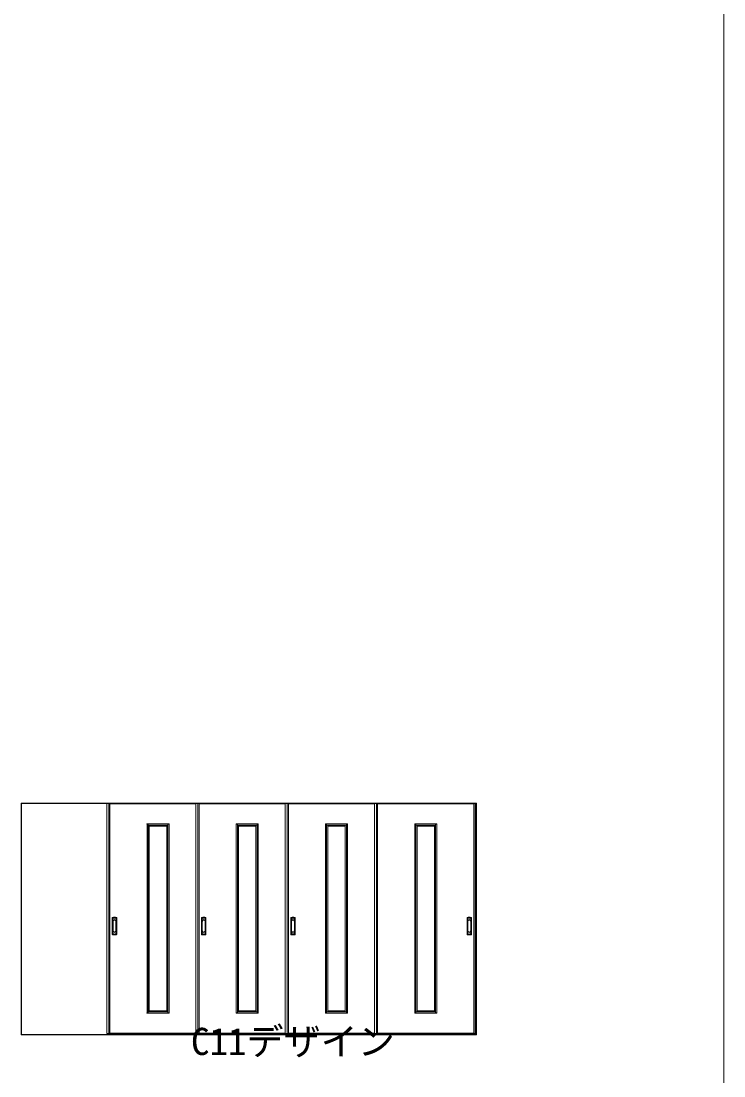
# Model space of a CAD drawing. Units: millimetres, scale not verified. Extents: x -2376 to -396, y -1680 to 1510.
# Drawn here: x -699.2 to -396, y -1337.1 to -882.4 of the extents above; entities that cross this region are included whole.
import ezdxf
from ezdxf.enums import TextEntityAlignment as Align

# ---------------------------------------------------------------- set-up
doc = ezdxf.new("R2010")
doc.units = ezdxf.units.MM
doc.header["$LTSCALE"] = 8
doc.layers.add('0-1_USER1', color=7, linetype='Continuous')
doc.layers.add('0-2_YKK_ZWAK', color=7, linetype='Continuous', lineweight=9)
doc.layers.add('0-5_YKK_A1', color=4, linetype='Continuous', lineweight=9)
doc.styles.add('ＭＳ ゴシック', font='')
doc.styles.get('ＭＳ ゴシック').set_extended_font_data('MS Gothic')

msp = doc.modelspace()

# ---------------------------------------------------------------- linework, layer by layer
at = {"layer": '0-2_YKK_ZWAK'}
msp.add_line((-396, 1440), (-396, -1680), dxfattribs=at)
at = {"layer": '0-5_YKK_A1'}
for p, q in [((-502.708, -1219.572), (-699.208, -1219.572)), ((-699.208, -1219.572), (-699.208, -1319.397)), ((-699.083, -1319.397), (-699.083, -1219.572)), ((-502.833, -1219.697), (-699.083, -1219.697)), ((-662.258, -1318.797), (-662.258, -1219.697)), ((-661.408, -1318.872), (-661.408, -1219.697)), ((-660.908, -1219.697), (-660.908, -1318.997)), ((-660.908, -1219.797), (-623.758, -1219.797)), ((-623.758, -1318.797), (-623.758, -1219.697)), ((-622.908, -1318.872), (-622.908, -1219.697)), ((-622.408, -1219.697), (-622.408, -1318.997)), ((-622.408, -1219.797), (-585.258, -1219.797)), ((-585.258, -1318.797), (-585.258, -1219.697)), ((-584.408, -1318.872), (-584.408, -1219.697)), ((-583.908, -1219.697), (-583.908, -1318.997)), ((-583.908, -1219.797), (-546.758, -1219.797)), ((-546.758, -1318.797), (-546.758, -1219.697)), ((-545.908, -1318.872), (-545.908, -1219.697)), ((-545.408, -1219.697), (-545.408, -1318.997)), ((-545.408, -1219.797), (-503.858, -1219.797)), ((-503.858, -1219.697), (-503.858, -1318.997)), ((-503.358, -1318.872), (-503.358, -1219.697)), ((-502.833, -1319.397), (-502.833, -1219.572)), ((-502.708, -1219.572), (-502.708, -1319.397)), ((-644.908, -1228.597), (-644.908, -1228.487)), ((-644.383, -1228.597), (-644.908, -1228.597)), ((-644.893, -1228.472), (-644.398, -1228.472)), ((-644.883, -1309.897), (-644.883, -1228.597)), ((-644.383, -1310.007), (-644.383, -1228.487)), ((-644.383, -1228.497), (-635.883, -1228.497)), ((-644.383, -1228.997), (-635.883, -1228.997)), ((-643.883, -1309.497), (-643.883, -1228.997)), ((-643.883, -1229.497), (-636.383, -1229.497)), ((-636.383, -1309.497), (-636.383, -1228.997)), ((-635.883, -1310.007), (-635.883, -1228.487)), ((-635.883, -1228.597), (-635.358, -1228.597)), ((-635.373, -1228.472), (-635.868, -1228.472)), ((-635.383, -1309.897), (-635.383, -1228.597)), ((-635.358, -1228.597), (-635.358, -1228.487)), ((-606.408, -1228.597), (-606.408, -1228.487)), ((-605.883, -1228.597), (-606.408, -1228.597)), ((-606.393, -1228.472), (-605.898, -1228.472)), ((-606.383, -1309.897), (-606.383, -1228.597)), ((-605.883, -1310.007), (-605.883, -1228.487)), ((-605.883, -1228.497), (-597.383, -1228.497)), ((-605.883, -1228.997), (-597.383, -1228.997)), ((-605.383, -1309.497), (-605.383, -1228.997)), ((-605.383, -1229.497), (-597.883, -1229.497)), ((-597.883, -1309.497), (-597.883, -1228.997)), ((-597.383, -1310.007), (-597.383, -1228.487)), ((-597.383, -1228.597), (-596.858, -1228.597)), ((-596.873, -1228.472), (-597.368, -1228.472)), ((-596.883, -1309.897), (-596.883, -1228.597)), ((-596.858, -1228.597), (-596.858, -1228.487)), ((-567.908, -1228.597), (-567.908, -1228.487)), ((-567.383, -1228.597), (-567.908, -1228.597)), ((-567.893, -1228.472), (-567.398, -1228.472)), ((-567.883, -1309.897), (-567.883, -1228.597)), ((-567.383, -1310.007), (-567.383, -1228.487)), ((-567.383, -1228.497), (-558.883, -1228.497)), ((-567.383, -1228.997), (-558.883, -1228.997)), ((-566.883, -1309.497), (-566.883, -1228.997)), ((-566.883, -1229.497), (-559.383, -1229.497)), ((-559.383, -1309.497), (-559.383, -1228.997)), ((-558.883, -1310.007), (-558.883, -1228.487)), ((-558.883, -1228.597), (-558.358, -1228.597)), ((-558.373, -1228.472), (-558.868, -1228.472)), ((-558.383, -1309.897), (-558.383, -1228.597)), ((-558.358, -1228.597), (-558.358, -1228.487)), ((-529.408, -1228.597), (-529.408, -1228.487)), ((-528.883, -1228.597), (-529.408, -1228.597)), ((-529.393, -1228.472), (-528.898, -1228.472)), ((-529.383, -1309.897), (-529.383, -1228.597)), ((-528.883, -1310.007), (-528.883, -1228.487)), ((-528.883, -1228.497), (-520.383, -1228.497)), ((-528.883, -1228.997), (-520.383, -1228.997)), ((-528.383, -1309.497), (-528.383, -1228.997)), ((-528.383, -1229.497), (-520.883, -1229.497)), ((-520.883, -1309.497), (-520.883, -1228.997)), ((-520.383, -1310.007), (-520.383, -1228.487)), ((-520.383, -1228.597), (-519.858, -1228.597)), ((-519.873, -1228.472), (-520.368, -1228.472)), ((-519.883, -1309.897), (-519.883, -1228.597)), ((-519.858, -1228.597), (-519.858, -1228.487)), ((-659.883, -1276.059), (-659.883, -1268.935)), ((-659.783, -1268.935), (-659.783, -1276.059)), ((-659.708, -1275.147), (-659.708, -1269.847)), ((-659.553, -1274.68), (-659.553, -1270.315)), ((-659.532, -1274.435), (-659.532, -1270.56)), ((-658.284, -1270.56), (-658.284, -1274.435)), ((-658.263, -1270.315), (-658.263, -1274.68)), ((-658.108, -1275.147), (-658.108, -1269.847)), ((-658.033, -1268.935), (-658.033, -1276.059)), ((-657.933, -1268.935), (-657.933, -1276.059)), ((-621.383, -1276.059), (-621.383, -1268.935)), ((-621.283, -1268.935), (-621.283, -1276.059)), ((-621.208, -1275.147), (-621.208, -1269.847)), ((-621.053, -1274.68), (-621.053, -1270.315)), ((-621.032, -1274.435), (-621.032, -1270.56)), ((-619.784, -1270.56), (-619.784, -1274.435)), ((-619.763, -1270.315), (-619.763, -1274.68)), ((-619.608, -1275.147), (-619.608, -1269.847)), ((-619.533, -1268.935), (-619.533, -1276.059)), ((-619.433, -1268.935), (-619.433, -1276.059)), ((-582.883, -1276.059), (-582.883, -1268.935)), ((-582.783, -1268.935), (-582.783, -1276.059)), ((-582.708, -1275.147), (-582.708, -1269.847)), ((-582.553, -1274.68), (-582.553, -1270.315)), ((-582.532, -1274.435), (-582.532, -1270.56)), ((-581.284, -1270.56), (-581.284, -1274.435)), ((-581.263, -1270.315), (-581.263, -1274.68)), ((-581.108, -1275.147), (-581.108, -1269.847)), ((-581.033, -1268.935), (-581.033, -1276.059)), ((-580.933, -1268.935), (-580.933, -1276.059)), ((-506.833, -1276.059), (-506.833, -1268.935)), ((-506.733, -1268.935), (-506.733, -1276.059)), ((-506.658, -1275.147), (-506.658, -1269.847)), ((-506.503, -1274.68), (-506.503, -1270.315)), ((-506.482, -1274.435), (-506.482, -1270.56)), ((-505.234, -1270.56), (-505.234, -1274.435)), ((-505.213, -1270.315), (-505.213, -1274.68)), ((-505.058, -1275.147), (-505.058, -1269.847)), ((-504.983, -1268.935), (-504.983, -1276.059)), ((-504.883, -1268.935), (-504.883, -1276.059)), ((-644.383, -1309.497), (-635.883, -1309.497)), ((-643.883, -1308.997), (-636.383, -1308.997)), ((-605.883, -1309.497), (-597.383, -1309.497)), ((-605.383, -1308.997), (-597.883, -1308.997)), ((-567.383, -1309.497), (-558.883, -1309.497)), ((-566.883, -1308.997), (-559.383, -1308.997)), ((-528.883, -1309.497), (-520.383, -1309.497)), ((-528.383, -1308.997), (-520.883, -1308.997)), ((-644.908, -1309.897), (-644.908, -1310.007)), ((-644.383, -1309.897), (-644.908, -1309.897)), ((-644.893, -1310.022), (-644.398, -1310.022)), ((-644.383, -1309.997), (-635.883, -1309.997)), ((-635.883, -1309.897), (-635.358, -1309.897)), ((-635.373, -1310.022), (-635.868, -1310.022)), ((-635.358, -1309.897), (-635.358, -1310.007)), ((-606.408, -1309.897), (-606.408, -1310.007)), ((-605.883, -1309.897), (-606.408, -1309.897)), ((-606.393, -1310.022), (-605.898, -1310.022)), ((-605.883, -1309.997), (-597.383, -1309.997)), ((-597.383, -1309.897), (-596.858, -1309.897)), ((-596.873, -1310.022), (-597.368, -1310.022)), ((-596.858, -1309.897), (-596.858, -1310.007)), ((-567.908, -1309.897), (-567.908, -1310.007)), ((-567.383, -1309.897), (-567.908, -1309.897)), ((-567.893, -1310.022), (-567.398, -1310.022)), ((-567.383, -1309.997), (-558.883, -1309.997)), ((-558.883, -1309.897), (-558.358, -1309.897)), ((-558.373, -1310.022), (-558.868, -1310.022)), ((-558.358, -1309.897), (-558.358, -1310.007)), ((-529.408, -1309.897), (-529.408, -1310.007)), ((-528.883, -1309.897), (-529.408, -1309.897)), ((-529.393, -1310.022), (-528.898, -1310.022)), ((-528.883, -1309.997), (-520.383, -1309.997)), ((-520.383, -1309.897), (-519.858, -1309.897)), ((-519.873, -1310.022), (-520.368, -1310.022)), ((-519.858, -1309.897), (-519.858, -1310.007)), ((-502.708, -1319.397), (-699.208, -1319.397)), ((-502.833, -1319.197), (-699.083, -1319.197)), ((-661.408, -1318.797), (-662.258, -1318.797)), ((-661.408, -1318.797), (-660.908, -1318.797)), ((-622.783, -1318.997), (-661.283, -1318.997)), ((-623.758, -1318.697), (-660.908, -1318.697)), ((-622.908, -1318.797), (-623.758, -1318.797)), ((-622.908, -1318.797), (-622.408, -1318.797)), ((-584.283, -1318.997), (-622.783, -1318.997)), ((-585.258, -1318.697), (-622.408, -1318.697)), ((-584.408, -1318.797), (-585.258, -1318.797)), ((-584.408, -1318.797), (-583.908, -1318.797)), ((-545.783, -1318.997), (-584.283, -1318.997)), ((-546.758, -1318.697), (-583.908, -1318.697)), ((-583.608, -1319.397), (-583.483, -1319.397)), ((-545.908, -1318.797), (-546.758, -1318.797)), ((-545.908, -1318.797), (-545.408, -1318.797)), ((-503.483, -1318.997), (-545.783, -1318.997)), ((-503.858, -1318.697), (-545.408, -1318.697)), ((-503.358, -1318.797), (-503.858, -1318.797)), ((-503.358, -1318.797), (-502.833, -1318.797))]:
    msp.add_line(p, q, dxfattribs=at)
for points in [[(-659.532, -1270.56), (-659.531, -1270.513), (-659.529, -1270.466), (-659.511, -1270.371), (-659.479, -1270.28), (-659.385, -1270.13), (-659.253, -1270.014), (-659.093, -1269.938), (-658.918, -1269.911), (-658.743, -1269.933), (-658.581, -1270.002), (-658.445, -1270.114), (-658.369, -1270.218), (-658.33, -1270.296), (-658.303, -1270.378), (-658.289, -1270.464), (-658.284, -1270.544), (-658.284, -1270.559)], [(-621.032, -1270.56), (-621.031, -1270.513), (-621.029, -1270.466), (-621.011, -1270.371), (-620.979, -1270.28), (-620.885, -1270.13), (-620.753, -1270.014), (-620.593, -1269.938), (-620.419, -1269.911), (-620.243, -1269.933), (-620.081, -1270.002), (-619.945, -1270.114), (-619.868, -1270.218), (-619.83, -1270.296), (-619.803, -1270.378), (-619.789, -1270.464), (-619.784, -1270.544), (-619.784, -1270.559)], [(-582.532, -1270.56), (-582.531, -1270.513), (-582.528, -1270.466), (-582.511, -1270.371), (-582.479, -1270.28), (-582.385, -1270.13), (-582.253, -1270.014), (-582.093, -1269.938), (-581.919, -1269.911), (-581.743, -1269.933), (-581.581, -1270.002), (-581.445, -1270.114), (-581.368, -1270.218), (-581.33, -1270.296), (-581.303, -1270.378), (-581.289, -1270.464), (-581.284, -1270.544), (-581.284, -1270.559)], [(-506.482, -1270.56), (-506.482, -1270.513), (-506.478, -1270.466), (-506.461, -1270.371), (-506.429, -1270.28), (-506.335, -1270.13), (-506.203, -1270.014), (-506.043, -1269.938), (-505.869, -1269.911), (-505.693, -1269.933), (-505.531, -1270.002), (-505.395, -1270.114), (-505.319, -1270.218), (-505.28, -1270.296), (-505.253, -1270.378), (-505.239, -1270.464), (-505.234, -1270.544), (-505.234, -1270.559)], [(-658.284, -1274.435), (-658.284, -1274.481), (-658.287, -1274.529), (-658.304, -1274.624), (-658.336, -1274.715), (-658.431, -1274.865), (-658.565, -1274.982), (-658.726, -1275.057), (-658.901, -1275.084), (-659.077, -1275.061), (-659.24, -1274.989), (-659.376, -1274.875), (-659.449, -1274.773), (-659.487, -1274.696), (-659.513, -1274.613), (-659.527, -1274.528), (-659.532, -1274.436)], [(-619.784, -1274.435), (-619.784, -1274.481), (-619.787, -1274.529), (-619.804, -1274.624), (-619.836, -1274.715), (-619.931, -1274.865), (-620.065, -1274.982), (-620.226, -1275.057), (-620.401, -1275.084), (-620.577, -1275.061), (-620.74, -1274.989), (-620.876, -1274.875), (-620.949, -1274.773), (-620.987, -1274.696), (-621.013, -1274.613), (-621.027, -1274.528), (-621.032, -1274.436)], [(-581.284, -1274.435), (-581.284, -1274.481), (-581.287, -1274.529), (-581.304, -1274.624), (-581.336, -1274.715), (-581.431, -1274.865), (-581.565, -1274.982), (-581.726, -1275.057), (-581.901, -1275.084), (-582.077, -1275.061), (-582.24, -1274.989), (-582.376, -1274.875), (-582.449, -1274.773), (-582.487, -1274.696), (-582.513, -1274.613), (-582.527, -1274.528), (-582.532, -1274.436)], [(-505.234, -1274.435), (-505.234, -1274.481), (-505.237, -1274.529), (-505.254, -1274.624), (-505.287, -1274.715), (-505.381, -1274.865), (-505.515, -1274.982), (-505.676, -1275.057), (-505.851, -1275.084), (-506.027, -1275.061), (-506.19, -1274.989), (-506.326, -1274.875), (-506.399, -1274.773), (-506.437, -1274.696), (-506.463, -1274.613), (-506.477, -1274.528), (-506.482, -1274.436)]]:
    msp.add_lwpolyline(points, dxfattribs=at)
for centre, radius, start, end in [((-644.893, -1228.487), 0.015, 90, 180), ((-644.398, -1228.487), 0.015, 0, 90), ((-635.868, -1228.487), 0.015, 90, 180), ((-635.373, -1228.487), 0.015, 0, 90), ((-606.393, -1228.487), 0.015, 90, 180), ((-605.898, -1228.487), 0.015, 0, 90), ((-597.368, -1228.487), 0.015, 90, 180), ((-596.873, -1228.487), 0.015, 0, 90), ((-567.893, -1228.487), 0.015, 90, 180), ((-567.398, -1228.487), 0.015, 0, 90), ((-558.868, -1228.487), 0.015, 90, 180), ((-558.373, -1228.487), 0.015, 0, 90), ((-529.393, -1228.487), 0.015, 90, 180), ((-528.898, -1228.487), 0.015, 0, 90), ((-520.368, -1228.487), 0.015, 90, 180), ((-519.873, -1228.487), 0.015, 0, 90), ((-659.683, -1268.935), 0.2, 99.29155, 180), ((-659.683, -1268.935), 0.0998, 99.29155, 180), ((-658.908, -1273.672), 5, 80.70844, 99.29155), ((-658.908, -1269.847), 0.8, 0, 180), ((-658.908, -1273.672), 4.9, 80.70844, 99.29155), ((-658.908, -1270.315), 0.645, 0, 180), ((-658.133, -1268.935), 0.0998, 0, 80.70844), ((-658.133, -1268.935), 0.2, 0, 80.70844), ((-621.183, -1268.935), 0.2, 99.29155, 180), ((-621.183, -1268.935), 0.0998, 99.29155, 180), ((-620.408, -1273.672), 5, 80.70844, 99.29155), ((-620.408, -1269.847), 0.8, 0, 180), ((-620.408, -1273.672), 4.9, 80.70844, 99.29155), ((-620.408, -1270.315), 0.645, 0, 180), ((-619.633, -1268.935), 0.0998, 0, 80.70844), ((-619.633, -1268.935), 0.2, 0, 80.70844), ((-582.683, -1268.935), 0.2, 99.29155, 180), ((-582.683, -1268.935), 0.0998, 99.29155, 180), ((-581.908, -1273.672), 5, 80.70844, 99.29155), ((-581.908, -1269.847), 0.8, 0, 180), ((-581.908, -1273.672), 4.9, 80.70844, 99.29155), ((-581.908, -1270.315), 0.645, 0, 180), ((-581.133, -1268.935), 0.0998, 0, 80.70844), ((-581.133, -1268.935), 0.2, 0, 80.70844), ((-506.633, -1268.935), 0.2, 99.29155, 180), ((-506.633, -1268.935), 0.0998, 99.29155, 180), ((-505.858, -1273.672), 5, 80.70844, 99.29155), ((-505.858, -1269.847), 0.8, 0, 180), ((-505.858, -1273.672), 4.9, 80.70844, 99.29155), ((-505.858, -1270.315), 0.645, 0, 180), ((-505.083, -1268.935), 0.0998, 0, 80.70844), ((-505.083, -1268.935), 0.2, 0, 80.70844), ((-659.683, -1276.059), 0.2, 180, 260.70844), ((-659.683, -1276.059), 0.0998, 180, 260.70844), ((-658.908, -1271.322), 5, 260.70844, 279.29155), ((-658.908, -1275.147), 0.8, 180, 0), ((-658.908, -1271.322), 4.9, 260.70844, 279.29155), ((-658.908, -1274.68), 0.645, 180, 0), ((-658.133, -1276.059), 0.0998, 279.29155, 0), ((-658.133, -1276.059), 0.2, 279.29155, 0), ((-621.183, -1276.059), 0.2, 180, 260.70844), ((-621.183, -1276.059), 0.0998, 180, 260.70844), ((-620.408, -1271.322), 5, 260.70844, 279.29155), ((-620.408, -1275.147), 0.8, 180, 0), ((-620.408, -1271.322), 4.9, 260.70844, 279.29155), ((-620.408, -1274.68), 0.645, 180, 0), ((-619.633, -1276.059), 0.0998, 279.29155, 0), ((-619.633, -1276.059), 0.2, 279.29155, 0), ((-582.683, -1276.059), 0.2, 180, 260.70844), ((-582.683, -1276.059), 0.0998, 180, 260.70844), ((-581.908, -1271.322), 5, 260.70844, 279.29155), ((-581.908, -1275.147), 0.8, 180, 0), ((-581.908, -1271.322), 4.9, 260.70844, 279.29155), ((-581.908, -1274.68), 0.645, 180, 0), ((-581.133, -1276.059), 0.0998, 279.29155, 0), ((-581.133, -1276.059), 0.2, 279.29155, 0), ((-506.633, -1276.059), 0.2, 180, 260.70844), ((-506.633, -1276.059), 0.0998, 180, 260.70844), ((-505.858, -1271.322), 5, 260.70844, 279.29155), ((-505.858, -1275.147), 0.8, 180, 0), ((-505.858, -1271.322), 4.9, 260.70844, 279.29155), ((-505.858, -1274.68), 0.645, 180, 0), ((-505.083, -1276.059), 0.0998, 279.29155, 0), ((-505.083, -1276.059), 0.2, 279.29155, 0), ((-644.893, -1310.007), 0.015, 180, 270), ((-644.398, -1310.007), 0.015, 270, 0), ((-635.868, -1310.007), 0.015, 180, 270), ((-635.373, -1310.007), 0.015, 270, 0), ((-606.393, -1310.007), 0.015, 180, 270), ((-605.898, -1310.007), 0.015, 270, 0), ((-597.368, -1310.007), 0.015, 180, 270), ((-596.873, -1310.007), 0.015, 270, 0), ((-567.893, -1310.007), 0.015, 180, 270), ((-567.398, -1310.007), 0.015, 270, 0), ((-558.868, -1310.007), 0.015, 180, 270), ((-558.373, -1310.007), 0.015, 270, 0), ((-529.393, -1310.007), 0.015, 180, 270), ((-528.898, -1310.007), 0.015, 270, 0), ((-520.368, -1310.007), 0.015, 180, 270), ((-519.873, -1310.007), 0.015, 270, 0), ((-661.283, -1318.872), 0.125, 180, 270), ((-622.783, -1318.872), 0.125, 180, 270), ((-584.283, -1318.872), 0.125, 180, 270), ((-545.783, -1318.872), 0.125, 180, 270), ((-503.483, -1318.872), 0.125, 270, 0)]:
    msp.add_arc(centre, radius, start, end, dxfattribs=at)

# ---------------------------------------------------------------- texts
at = {"layer": '0-1_USER1', "color": 4, "style": 'ＭＳ ゴシック'}
msp.add_text('C11デザイン', height=11.73, dxfattribs=at).set_placement((-625.918, -1331.611), align=Align.BOTTOM_LEFT)

doc.saveas('drawing.dxf')
